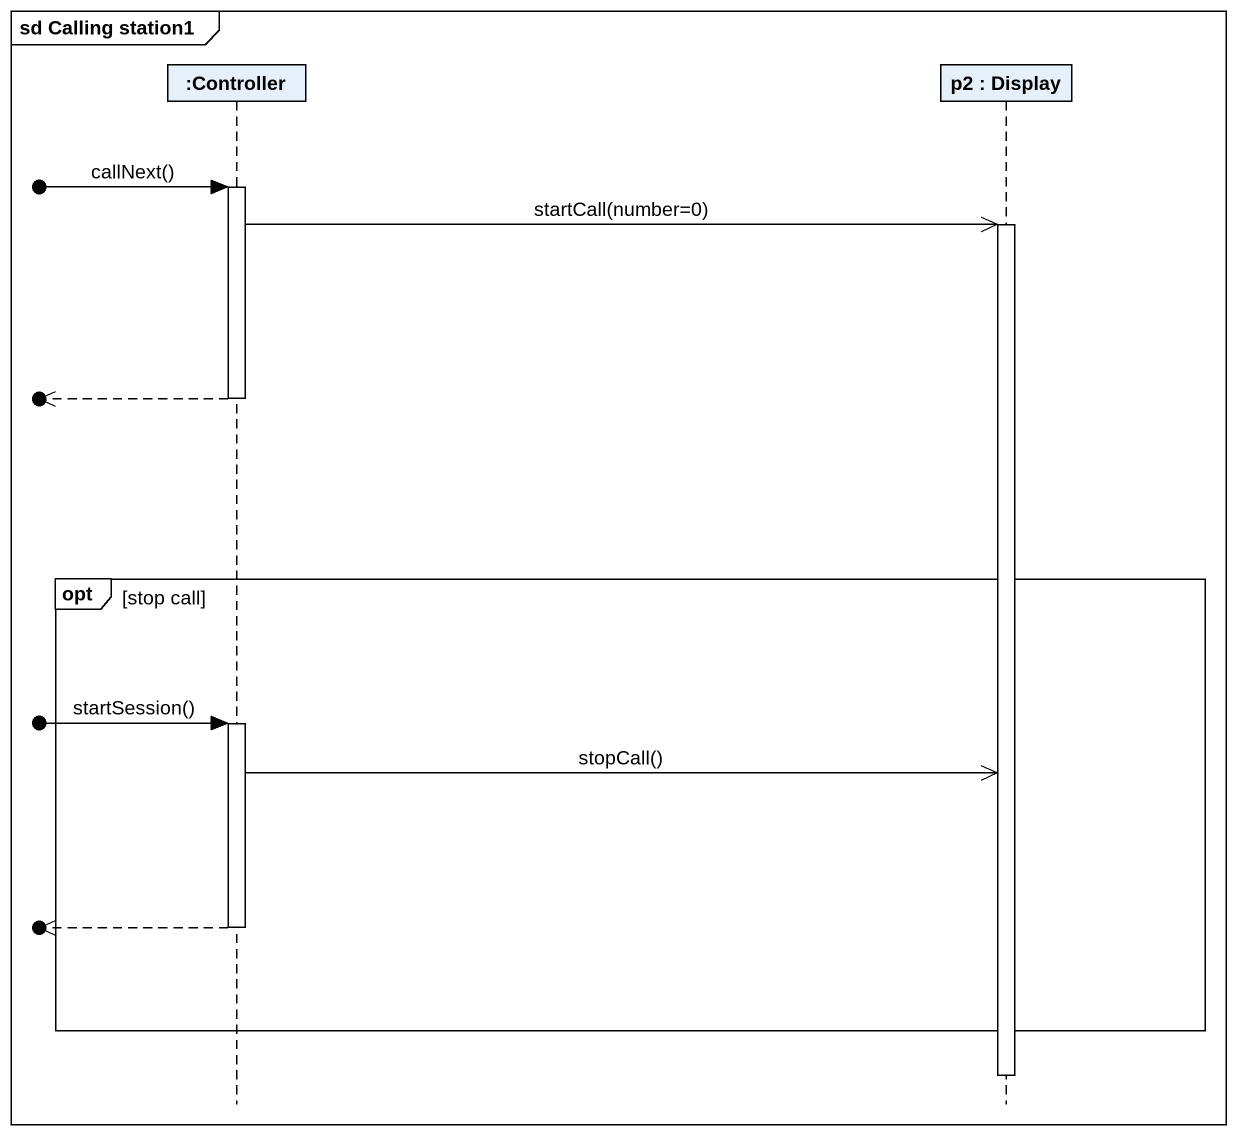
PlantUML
@startuml
mainframe sd Calling station1
hide footbox
participant ":Controller" as Controller
participant "p2 : Display" as p2

[o-> Controller : callNext()
activate Controller
Controller ->> p2 : startCall(number=0)
activate p2
[o<<-- Controller
deactivate Controller
opt stop call
  [o-> Controller : startSession()
  activate Controller
  Controller ->> p2 : stopCall()
  [o<<-- Controller
  deactivate Controller
end
deactivate p2
@enduml
